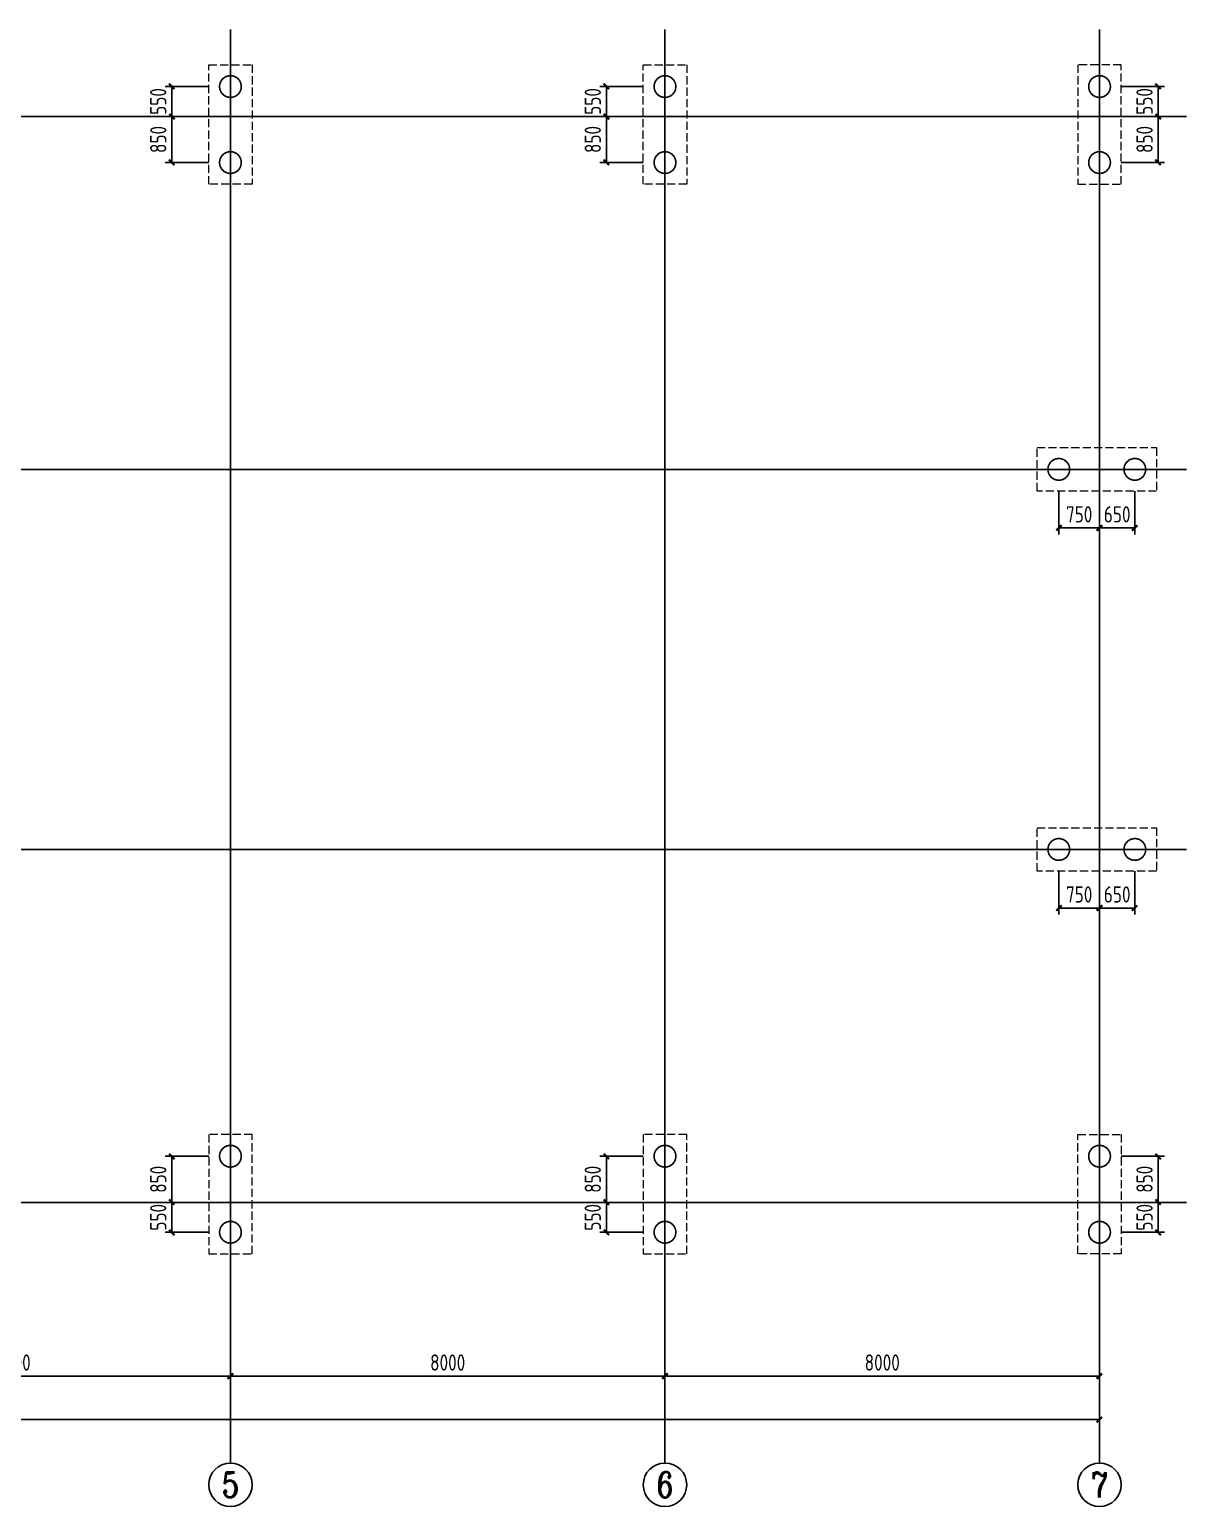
# Model space of a CAD drawing. Header units: millimetres. Extents: x 866561 to 877878, y 40199 to 44891.
# Drawn here: x 867908.2 to 868121.2, y 40455.3 to 40727.3 of the extents above; entities that cross this region are included whole.
import ezdxf
from ezdxf.enums import TextEntityAlignment as Align

# ---------------------------------------------------------------- set-up
doc = ezdxf.new("R2010")
doc.units = ezdxf.units.MM
doc.header["$LTSCALE"] = 1000
doc.header["$MEASUREMENT"] = 0
doc.linetypes.add('DASH', pattern=[0.35, 0.25, -0.1])
doc.linetypes.add('DOTE', pattern=[2.42, 2, -0.2, 0.02, -0.2])
for name, color, linetype in [('1507', 6, 'Continuous'), ('AXIS', 3, 'Continuous'), ('AXIS_TEXT', 7, 'Continuous'), ('DIM', 7, 'Continuous'), ('DOTE', 1, 'DOTE'), ('标注', 7, 'Continuous')]:
    doc.layers.add(name, color=color, linetype=linetype)
doc.layers.add('承台基础', color=23, linetype='Continuous', lineweight=18)
doc.styles.add('_TCH_AXIS', font='COMPLEX', dxfattribs={"bigfont": 'GBCBIG'})
doc.styles.add('COMPLEX', font='COMPLEX')
doc.styles.add('GBHZ', font='gbenor.shx', dxfattribs={"width": 0.9, "bigfont": 'gbcbig.shx'})
doc.dimstyles.new('Y100', dxfattribs={"dimscale": 0, "dimtxt": 3, "dimasz": 0.01, "dimexe": 1.2, "dimexo": 2, "dimgap": 1, "dimtad": 1, "dimdec": 0, "dimlfac": 100, "dimzin": 0, "dimdsep": 46, "dimtxsty": 'GBHZ', "dimblk": 'DX', "dimcen": 0.09, "dimdle": 1, "dimclrd": 7, "dimclre": 7, "dimclrt": 7, "dimadec": 0, "dimazin": 0, "dimtfac": 1, "dimtdec": 0, "dimtix": 1, "dimtmove": 2, "dimatfit": 3, "dimldrblk": 'DX', "dimfxl": 0, "dimtolj": 1, "dimtzin": 0, "dimarcsym": 0})

# ---------------------------------------------------------------- blocks, each defined once
blk = doc.blocks.new('_AXISO')
blk.add_circle((0, 0), 0.5)
at = {"layer": 'AXIS_TEXT', "style": 'COMPLEX', "width": 1.041667}
blk.add_attdef('A', text='', height=0.56, dxfattribs=at).set_placement((-0.25, -0.28), (0.25, -0.28), align=Align.FIT)
blk = doc.blocks.new('DX')
at = {"color": 0, "linetype": 'ByBlock', "const_width": 40}
blk.add_lwpolyline([(-54, -51), (46, 49)], dxfattribs=at)
blk = doc.blocks.new('*D178')
at = {"layer": 'Defpoints', "color": 0, "transparency": 16777216}
for p in [(867865.2, 40495.29), (867945.2, 40495.29), (867945.2, 40479.29)]:
    blk.add_point(p, dxfattribs=at)
at = {"layer": 'dim', "color": 7, "lineweight": -2, "transparency": 16777216}
for p, q in [((867865.2, 40493.29), (867865.2, 40478.09)), ((867945.2, 40493.29), (867945.2, 40478.09)), ((867865.21, 40479.29), (867945.19, 40479.29))]:
    blk.add_line(p, q, dxfattribs=at)
at = {"layer": 'dim', "color": 7, "lineweight": -2, "transparency": 16777216, "xscale": 0.01, "yscale": 0.01, "zscale": 0.01, "rotation": 180}
blk.add_blockref('DX', (867865.2, 40479.29), dxfattribs=at)
at = {"layer": 'dim', "color": 7, "lineweight": -2, "transparency": 16777216, "xscale": 0.01, "yscale": 0.01, "zscale": 0.01}
blk.add_blockref('DX', (867945.2, 40479.29), dxfattribs=at)
at = {"layer": 'dim', "color": 7, "transparency": 16777216, "insert": (867905.2, 40481.79), "char_height": 3, "attachment_point": 5, "style": 'GBHZ'}
blk.add_mtext('\\A1;8000', dxfattribs=at)
blk = doc.blocks.new('*D179')
at = {"layer": 'Defpoints', "color": 0, "transparency": 16777216}
for p in [(867945.2, 40495.29), (868025.2, 40495.29), (868025.2, 40479.29)]:
    blk.add_point(p, dxfattribs=at)
at = {"layer": 'dim', "color": 7, "lineweight": -2, "transparency": 16777216}
for p, q in [((867945.2, 40493.29), (867945.2, 40478.09)), ((868025.2, 40493.29), (868025.2, 40478.09)), ((867945.21, 40479.29), (868025.19, 40479.29))]:
    blk.add_line(p, q, dxfattribs=at)
at = {"layer": 'dim', "color": 7, "lineweight": -2, "transparency": 16777216, "xscale": 0.01, "yscale": 0.01, "zscale": 0.01, "rotation": 180}
blk.add_blockref('DX', (867945.2, 40479.29), dxfattribs=at)
at = {"layer": 'dim', "color": 7, "lineweight": -2, "transparency": 16777216, "xscale": 0.01, "yscale": 0.01, "zscale": 0.01}
blk.add_blockref('DX', (868025.2, 40479.29), dxfattribs=at)
at = {"layer": 'dim', "color": 7, "transparency": 16777216, "insert": (867985.2, 40481.79), "char_height": 3, "attachment_point": 5, "style": 'GBHZ'}
blk.add_mtext('\\A1;8000', dxfattribs=at)
blk = doc.blocks.new('*D180')
at = {"layer": 'Defpoints', "color": 0, "transparency": 16777216}
for p in [(868025.2, 40495.29), (868105.2, 40495.29), (868105.2, 40479.29)]:
    blk.add_point(p, dxfattribs=at)
at = {"layer": 'dim', "color": 7, "lineweight": -2, "transparency": 16777216}
for p, q in [((868025.2, 40493.29), (868025.2, 40478.09)), ((868105.2, 40493.29), (868105.2, 40478.09)), ((868025.21, 40479.29), (868105.19, 40479.29))]:
    blk.add_line(p, q, dxfattribs=at)
at = {"layer": 'dim', "color": 7, "lineweight": -2, "transparency": 16777216, "xscale": 0.01, "yscale": 0.01, "zscale": 0.01, "rotation": 180}
blk.add_blockref('DX', (868025.2, 40479.29), dxfattribs=at)
at = {"layer": 'dim', "color": 7, "lineweight": -2, "transparency": 16777216, "xscale": 0.01, "yscale": 0.01, "zscale": 0.01}
blk.add_blockref('DX', (868105.2, 40479.29), dxfattribs=at)
at = {"layer": 'dim', "color": 7, "transparency": 16777216, "insert": (868065.2, 40481.79), "char_height": 3, "attachment_point": 5, "style": 'GBHZ'}
blk.add_mtext('\\A1;8000', dxfattribs=at)
blk = doc.blocks.new('*D181')
at = {"layer": 'Defpoints', "color": 0, "transparency": 16777216}
for p in [(867625.2, 40495.29), (868105.2, 40495.29), (867625.2, 40471.29)]:
    blk.add_point(p, dxfattribs=at)
at = {"layer": 'dim', "color": 7, "lineweight": -2, "transparency": 16777216}
for p, q in [((867625.2, 40493.29), (867625.2, 40470.09)), ((868105.2, 40493.29), (868105.2, 40470.09)), ((868105.19, 40471.29), (867625.21, 40471.29))]:
    blk.add_line(p, q, dxfattribs=at)
at = {"layer": 'dim', "color": 7, "lineweight": -2, "transparency": 16777216, "xscale": 0.01, "yscale": 0.01, "zscale": 0.01, "rotation": 180}
blk.add_blockref('DX', (867625.2, 40471.29), dxfattribs=at)
at = {"layer": 'dim', "color": 7, "lineweight": -2, "transparency": 16777216, "xscale": 0.01, "yscale": 0.01, "zscale": 0.01}
blk.add_blockref('DX', (868105.2, 40471.29), dxfattribs=at)
at = {"layer": 'dim', "color": 7, "transparency": 16777216, "insert": (867865.2, 40473.79), "char_height": 3, "attachment_point": 5, "style": 'GBHZ'}
blk.add_mtext('\\A1;48000', dxfattribs=at)
blk = doc.blocks.new('*D1896')
at = {"layer": 'Defpoints', "color": 0, "transparency": 16777216}
for p in [(868107.2, 40519.79), (868107.2, 40511.29), (868115.99, 40511.29)]:
    blk.add_point(p, dxfattribs=at)
at = {"layer": '标注', "color": 7, "lineweight": -2, "transparency": 16777216}
for p, q in [((868109.2, 40519.79), (868117.19, 40519.79)), ((868115.99, 40519.78), (868115.99, 40511.3)), ((868109.2, 40511.29), (868117.19, 40511.29))]:
    blk.add_line(p, q, dxfattribs=at)
at = {"layer": '标注', "color": 7, "lineweight": -2, "transparency": 16777216, "xscale": 0.01, "yscale": 0.01, "zscale": 0.01}
for p, rotation in [((868115.99, 40519.79), 90), ((868115.99, 40511.29), 270)]:
    blk.add_blockref('DX', p, dxfattribs=dict(at, rotation=rotation))
at = {"layer": '标注', "color": 7, "transparency": 16777216, "insert": (868113.49, 40515.54), "char_height": 3, "attachment_point": 5, "rotation": 90, "style": 'GBHZ'}
blk.add_mtext('\\A1;850', dxfattribs=at)
blk = doc.blocks.new('*D1897')
at = {"layer": 'Defpoints', "color": 0, "transparency": 16777216}
for p in [(868107.2, 40511.29), (868107.2, 40505.79), (868115.99, 40505.79)]:
    blk.add_point(p, dxfattribs=at)
at = {"layer": '标注', "color": 7, "lineweight": -2, "transparency": 16777216}
for p, q in [((868109.2, 40511.29), (868117.19, 40511.29)), ((868115.99, 40511.3), (868115.99, 40511.31)), ((868115.99, 40511.29), (868115.99, 40505.79)), ((868109.2, 40505.79), (868117.19, 40505.79)), ((868115.99, 40505.78), (868115.99, 40505.77))]:
    blk.add_line(p, q, dxfattribs=at)
at = {"layer": '标注', "color": 7, "lineweight": -2, "transparency": 16777216, "xscale": 0.01, "yscale": 0.01, "zscale": 0.01}
for p, rotation in [((868115.99, 40511.29), 270), ((868115.99, 40505.79), 90)]:
    blk.add_blockref('DX', p, dxfattribs=dict(at, rotation=rotation))
at = {"layer": '标注', "color": 7, "transparency": 16777216, "insert": (868113.49, 40508.54), "char_height": 3, "attachment_point": 5, "rotation": 90, "style": 'GBHZ'}
blk.add_mtext('\\A1;550', dxfattribs=at)
blk = doc.blocks.new('*D1898')
at = {"layer": 'Defpoints', "color": 0, "transparency": 16777216}
for p in [(868105.2, 40574.29), (868111.7, 40574.29), (868105.2, 40565.5)]:
    blk.add_point(p, dxfattribs=at)
at = {"layer": '标注', "color": 7, "lineweight": -2, "transparency": 16777216}
for p, q in [((868105.2, 40572.29), (868105.2, 40564.3)), ((868111.7, 40572.29), (868111.7, 40564.3)), ((868111.69, 40565.5), (868105.21, 40565.5))]:
    blk.add_line(p, q, dxfattribs=at)
at = {"layer": '标注', "color": 7, "lineweight": -2, "transparency": 16777216, "xscale": 0.01, "yscale": 0.01, "zscale": 0.01, "rotation": 180}
blk.add_blockref('DX', (868105.2, 40565.5), dxfattribs=at)
at = {"layer": '标注', "color": 7, "lineweight": -2, "transparency": 16777216, "xscale": 0.01, "yscale": 0.01, "zscale": 0.01}
blk.add_blockref('DX', (868111.7, 40565.5), dxfattribs=at)
at = {"layer": '标注', "color": 7, "transparency": 16777216, "insert": (868108.45, 40568), "char_height": 3, "attachment_point": 5, "style": 'GBHZ'}
blk.add_mtext('\\A1;650', dxfattribs=at)
blk = doc.blocks.new('*D1899')
at = {"layer": 'Defpoints', "color": 0, "transparency": 16777216}
for p in [(868097.7, 40574.29), (868105.2, 40574.29), (868097.7, 40565.5)]:
    blk.add_point(p, dxfattribs=at)
at = {"layer": '标注', "color": 7, "lineweight": -2, "transparency": 16777216}
for p, q in [((868097.7, 40572.29), (868097.7, 40564.3)), ((868105.2, 40572.29), (868105.2, 40564.3)), ((868105.19, 40565.5), (868097.71, 40565.5))]:
    blk.add_line(p, q, dxfattribs=at)
at = {"layer": '标注', "color": 7, "lineweight": -2, "transparency": 16777216, "xscale": 0.01, "yscale": 0.01, "zscale": 0.01, "rotation": 180}
blk.add_blockref('DX', (868097.7, 40565.5), dxfattribs=at)
at = {"layer": '标注', "color": 7, "lineweight": -2, "transparency": 16777216, "xscale": 0.01, "yscale": 0.01, "zscale": 0.01}
blk.add_blockref('DX', (868105.2, 40565.5), dxfattribs=at)
at = {"layer": '标注', "color": 7, "transparency": 16777216, "insert": (868101.45, 40568), "char_height": 3, "attachment_point": 5, "style": 'GBHZ'}
blk.add_mtext('\\A1;750', dxfattribs=at)
blk = doc.blocks.new('*D1900')
at = {"layer": 'Defpoints', "color": 0, "transparency": 16777216}
for p in [(868105.2, 40644.29), (868111.7, 40644.29), (868105.2, 40635.5)]:
    blk.add_point(p, dxfattribs=at)
at = {"layer": '标注', "color": 7, "lineweight": -2, "transparency": 16777216}
for p, q in [((868105.2, 40642.29), (868105.2, 40634.3)), ((868111.7, 40642.29), (868111.7, 40634.3)), ((868111.69, 40635.5), (868105.21, 40635.5))]:
    blk.add_line(p, q, dxfattribs=at)
at = {"layer": '标注', "color": 7, "lineweight": -2, "transparency": 16777216, "xscale": 0.01, "yscale": 0.01, "zscale": 0.01, "rotation": 180}
blk.add_blockref('DX', (868105.2, 40635.5), dxfattribs=at)
at = {"layer": '标注', "color": 7, "lineweight": -2, "transparency": 16777216, "xscale": 0.01, "yscale": 0.01, "zscale": 0.01}
blk.add_blockref('DX', (868111.7, 40635.5), dxfattribs=at)
at = {"layer": '标注', "color": 7, "transparency": 16777216, "insert": (868108.45, 40638), "char_height": 3, "attachment_point": 5, "style": 'GBHZ'}
blk.add_mtext('\\A1;650', dxfattribs=at)
blk = doc.blocks.new('*D1901')
at = {"layer": 'Defpoints', "color": 0, "transparency": 16777216}
for p in [(868097.7, 40644.29), (868105.2, 40644.29), (868097.7, 40635.5)]:
    blk.add_point(p, dxfattribs=at)
at = {"layer": '标注', "color": 7, "lineweight": -2, "transparency": 16777216}
for p, q in [((868097.7, 40642.29), (868097.7, 40634.3)), ((868105.2, 40642.29), (868105.2, 40634.3)), ((868105.19, 40635.5), (868097.71, 40635.5))]:
    blk.add_line(p, q, dxfattribs=at)
at = {"layer": '标注', "color": 7, "lineweight": -2, "transparency": 16777216, "xscale": 0.01, "yscale": 0.01, "zscale": 0.01, "rotation": 180}
blk.add_blockref('DX', (868097.7, 40635.5), dxfattribs=at)
at = {"layer": '标注', "color": 7, "lineweight": -2, "transparency": 16777216, "xscale": 0.01, "yscale": 0.01, "zscale": 0.01}
blk.add_blockref('DX', (868105.2, 40635.5), dxfattribs=at)
at = {"layer": '标注', "color": 7, "transparency": 16777216, "insert": (868101.45, 40638), "char_height": 3, "attachment_point": 5, "style": 'GBHZ'}
blk.add_mtext('\\A1;750', dxfattribs=at)
blk = doc.blocks.new('*D1902')
at = {"layer": 'Defpoints', "color": 0, "transparency": 16777216}
for p in [(868107.2, 40711.29), (868115.99, 40711.29), (868107.2, 40702.79)]:
    blk.add_point(p, dxfattribs=at)
at = {"layer": '标注', "color": 7, "lineweight": -2, "transparency": 16777216}
for p, q in [((868109.2, 40711.29), (868117.19, 40711.29)), ((868115.99, 40702.8), (868115.99, 40711.28)), ((868109.2, 40702.79), (868117.19, 40702.79))]:
    blk.add_line(p, q, dxfattribs=at)
at = {"layer": '标注', "color": 7, "lineweight": -2, "transparency": 16777216, "xscale": 0.01, "yscale": 0.01, "zscale": 0.01}
for p, rotation in [((868115.99, 40711.29), 90), ((868115.99, 40702.79), 270)]:
    blk.add_blockref('DX', p, dxfattribs=dict(at, rotation=rotation))
at = {"layer": '标注', "color": 7, "transparency": 16777216, "insert": (868113.49, 40707.04), "char_height": 3, "attachment_point": 5, "rotation": 90, "style": 'GBHZ'}
blk.add_mtext('\\A1;850', dxfattribs=at)
blk = doc.blocks.new('*D1903')
at = {"layer": 'Defpoints', "color": 0, "transparency": 16777216}
for p in [(868107.2, 40716.79), (868115.99, 40716.79), (868107.2, 40711.29)]:
    blk.add_point(p, dxfattribs=at)
at = {"layer": '标注', "color": 7, "lineweight": -2, "transparency": 16777216}
for p, q in [((868109.2, 40716.79), (868117.19, 40716.79)), ((868115.99, 40716.8), (868115.99, 40716.81)), ((868115.99, 40711.29), (868115.99, 40716.79)), ((868109.2, 40711.29), (868117.19, 40711.29)), ((868115.99, 40711.28), (868115.99, 40711.27))]:
    blk.add_line(p, q, dxfattribs=at)
at = {"layer": '标注', "color": 7, "lineweight": -2, "transparency": 16777216, "xscale": 0.01, "yscale": 0.01, "zscale": 0.01}
for p, rotation in [((868115.99, 40716.79), 270), ((868115.99, 40711.29), 90)]:
    blk.add_blockref('DX', p, dxfattribs=dict(at, rotation=rotation))
at = {"layer": '标注', "color": 7, "transparency": 16777216, "insert": (868113.49, 40714.04), "char_height": 3, "attachment_point": 5, "rotation": 90, "style": 'GBHZ'}
blk.add_mtext('\\A1;550', dxfattribs=at)
blk = doc.blocks.new('*D1916')
at = {"layer": 'Defpoints', "color": 0, "transparency": 16777216}
for p in [(867943.2, 40519.79), (867934.41, 40511.29), (867943.2, 40511.29)]:
    blk.add_point(p, dxfattribs=at)
at = {"layer": '标注', "color": 7, "lineweight": -2, "transparency": 16777216}
for p, q in [((867941.2, 40519.79), (867933.21, 40519.79)), ((867934.41, 40519.78), (867934.41, 40511.3)), ((867941.2, 40511.29), (867933.21, 40511.29))]:
    blk.add_line(p, q, dxfattribs=at)
at = {"layer": '标注', "color": 7, "lineweight": -2, "transparency": 16777216, "xscale": 0.01, "yscale": 0.01, "zscale": 0.01}
for p, rotation in [((867934.41, 40519.79), 90), ((867934.41, 40511.29), 270)]:
    blk.add_blockref('DX', p, dxfattribs=dict(at, rotation=rotation))
at = {"layer": '标注', "color": 7, "transparency": 16777216, "insert": (867931.91, 40515.54), "char_height": 3, "attachment_point": 5, "rotation": 90, "style": 'GBHZ'}
blk.add_mtext('\\A1;850', dxfattribs=at)
blk = doc.blocks.new('*D1917')
at = {"layer": 'Defpoints', "color": 0, "transparency": 16777216}
for p in [(867943.2, 40511.29), (867934.41, 40505.79), (867943.2, 40505.79)]:
    blk.add_point(p, dxfattribs=at)
at = {"layer": '标注', "color": 7, "lineweight": -2, "transparency": 16777216}
for p, q in [((867941.2, 40511.29), (867933.21, 40511.29)), ((867934.41, 40511.3), (867934.41, 40511.31)), ((867934.41, 40511.29), (867934.41, 40505.79)), ((867941.2, 40505.79), (867933.21, 40505.79)), ((867934.41, 40505.78), (867934.41, 40505.77))]:
    blk.add_line(p, q, dxfattribs=at)
at = {"layer": '标注', "color": 7, "lineweight": -2, "transparency": 16777216, "xscale": 0.01, "yscale": 0.01, "zscale": 0.01}
for p, rotation in [((867934.41, 40511.29), 270), ((867934.41, 40505.79), 90)]:
    blk.add_blockref('DX', p, dxfattribs=dict(at, rotation=rotation))
at = {"layer": '标注', "color": 7, "transparency": 16777216, "insert": (867931.91, 40508.54), "char_height": 3, "attachment_point": 5, "rotation": 90, "style": 'GBHZ'}
blk.add_mtext('\\A1;550', dxfattribs=at)
blk = doc.blocks.new('*D1918')
at = {"layer": 'Defpoints', "color": 0, "transparency": 16777216}
for p in [(867934.41, 40711.29), (867943.2, 40711.29), (867943.2, 40702.79)]:
    blk.add_point(p, dxfattribs=at)
at = {"layer": '标注', "color": 7, "lineweight": -2, "transparency": 16777216}
for p, q in [((867941.2, 40711.29), (867933.21, 40711.29)), ((867934.41, 40702.8), (867934.41, 40711.28)), ((867941.2, 40702.79), (867933.21, 40702.79))]:
    blk.add_line(p, q, dxfattribs=at)
at = {"layer": '标注', "color": 7, "lineweight": -2, "transparency": 16777216, "xscale": 0.01, "yscale": 0.01, "zscale": 0.01}
for p, rotation in [((867934.41, 40711.29), 90), ((867934.41, 40702.79), 270)]:
    blk.add_blockref('DX', p, dxfattribs=dict(at, rotation=rotation))
at = {"layer": '标注', "color": 7, "transparency": 16777216, "insert": (867931.91, 40707.04), "char_height": 3, "attachment_point": 5, "rotation": 90, "style": 'GBHZ'}
blk.add_mtext('\\A1;850', dxfattribs=at)
blk = doc.blocks.new('*D1919')
at = {"layer": 'Defpoints', "color": 0, "transparency": 16777216}
for p in [(867934.41, 40716.79), (867943.2, 40716.79), (867943.2, 40711.29)]:
    blk.add_point(p, dxfattribs=at)
at = {"layer": '标注', "color": 7, "lineweight": -2, "transparency": 16777216}
for p, q in [((867941.2, 40716.79), (867933.21, 40716.79)), ((867934.41, 40716.8), (867934.41, 40716.81)), ((867934.41, 40711.29), (867934.41, 40716.79)), ((867941.2, 40711.29), (867933.21, 40711.29)), ((867934.41, 40711.28), (867934.41, 40711.27))]:
    blk.add_line(p, q, dxfattribs=at)
at = {"layer": '标注', "color": 7, "lineweight": -2, "transparency": 16777216, "xscale": 0.01, "yscale": 0.01, "zscale": 0.01}
for p, rotation in [((867934.41, 40716.79), 270), ((867934.41, 40711.29), 90)]:
    blk.add_blockref('DX', p, dxfattribs=dict(at, rotation=rotation))
at = {"layer": '标注', "color": 7, "transparency": 16777216, "insert": (867931.91, 40714.04), "char_height": 3, "attachment_point": 5, "rotation": 90, "style": 'GBHZ'}
blk.add_mtext('\\A1;550', dxfattribs=at)
blk = doc.blocks.new('*D1920')
at = {"layer": 'Defpoints', "color": 0, "transparency": 16777216}
for p in [(868023.2, 40519.79), (868014.41, 40511.29), (868023.2, 40511.29)]:
    blk.add_point(p, dxfattribs=at)
at = {"layer": '标注', "color": 7, "lineweight": -2, "transparency": 16777216}
for p, q in [((868021.2, 40519.79), (868013.21, 40519.79)), ((868014.41, 40519.78), (868014.41, 40511.3)), ((868021.2, 40511.29), (868013.21, 40511.29))]:
    blk.add_line(p, q, dxfattribs=at)
at = {"layer": '标注', "color": 7, "lineweight": -2, "transparency": 16777216, "xscale": 0.01, "yscale": 0.01, "zscale": 0.01}
for p, rotation in [((868014.41, 40519.79), 90), ((868014.41, 40511.29), 270)]:
    blk.add_blockref('DX', p, dxfattribs=dict(at, rotation=rotation))
at = {"layer": '标注', "color": 7, "transparency": 16777216, "insert": (868011.91, 40515.54), "char_height": 3, "attachment_point": 5, "rotation": 90, "style": 'GBHZ'}
blk.add_mtext('\\A1;850', dxfattribs=at)
blk = doc.blocks.new('*D1921')
at = {"layer": 'Defpoints', "color": 0, "transparency": 16777216}
for p in [(868023.2, 40511.29), (868014.41, 40505.79), (868023.2, 40505.79)]:
    blk.add_point(p, dxfattribs=at)
at = {"layer": '标注', "color": 7, "lineweight": -2, "transparency": 16777216}
for p, q in [((868021.2, 40511.29), (868013.21, 40511.29)), ((868014.41, 40511.3), (868014.41, 40511.31)), ((868014.41, 40511.29), (868014.41, 40505.79)), ((868021.2, 40505.79), (868013.21, 40505.79)), ((868014.41, 40505.78), (868014.41, 40505.77))]:
    blk.add_line(p, q, dxfattribs=at)
at = {"layer": '标注', "color": 7, "lineweight": -2, "transparency": 16777216, "xscale": 0.01, "yscale": 0.01, "zscale": 0.01}
for p, rotation in [((868014.41, 40511.29), 270), ((868014.41, 40505.79), 90)]:
    blk.add_blockref('DX', p, dxfattribs=dict(at, rotation=rotation))
at = {"layer": '标注', "color": 7, "transparency": 16777216, "insert": (868011.91, 40508.54), "char_height": 3, "attachment_point": 5, "rotation": 90, "style": 'GBHZ'}
blk.add_mtext('\\A1;550', dxfattribs=at)
blk = doc.blocks.new('*D1922')
at = {"layer": 'Defpoints', "color": 0, "transparency": 16777216}
for p in [(868014.41, 40711.29), (868023.2, 40711.29), (868023.2, 40702.79)]:
    blk.add_point(p, dxfattribs=at)
at = {"layer": '标注', "color": 7, "lineweight": -2, "transparency": 16777216}
for p, q in [((868021.2, 40711.29), (868013.21, 40711.29)), ((868014.41, 40702.8), (868014.41, 40711.28)), ((868021.2, 40702.79), (868013.21, 40702.79))]:
    blk.add_line(p, q, dxfattribs=at)
at = {"layer": '标注', "color": 7, "lineweight": -2, "transparency": 16777216, "xscale": 0.01, "yscale": 0.01, "zscale": 0.01}
for p, rotation in [((868014.41, 40711.29), 90), ((868014.41, 40702.79), 270)]:
    blk.add_blockref('DX', p, dxfattribs=dict(at, rotation=rotation))
at = {"layer": '标注', "color": 7, "transparency": 16777216, "insert": (868011.91, 40707.04), "char_height": 3, "attachment_point": 5, "rotation": 90, "style": 'GBHZ'}
blk.add_mtext('\\A1;850', dxfattribs=at)
blk = doc.blocks.new('*D1923')
at = {"layer": 'Defpoints', "color": 0, "transparency": 16777216}
for p in [(868014.41, 40716.79), (868023.2, 40716.79), (868023.2, 40711.29)]:
    blk.add_point(p, dxfattribs=at)
at = {"layer": '标注', "color": 7, "lineweight": -2, "transparency": 16777216}
for p, q in [((868021.2, 40716.79), (868013.21, 40716.79)), ((868014.41, 40716.8), (868014.41, 40716.81)), ((868014.41, 40711.29), (868014.41, 40716.79)), ((868021.2, 40711.29), (868013.21, 40711.29)), ((868014.41, 40711.28), (868014.41, 40711.27))]:
    blk.add_line(p, q, dxfattribs=at)
at = {"layer": '标注', "color": 7, "lineweight": -2, "transparency": 16777216, "xscale": 0.01, "yscale": 0.01, "zscale": 0.01}
for p, rotation in [((868014.41, 40716.79), 270), ((868014.41, 40711.29), 90)]:
    blk.add_blockref('DX', p, dxfattribs=dict(at, rotation=rotation))
at = {"layer": '标注', "color": 7, "transparency": 16777216, "insert": (868011.91, 40714.04), "char_height": 3, "attachment_point": 5, "rotation": 90, "style": 'GBHZ'}
blk.add_mtext('\\A1;550', dxfattribs=at)

msp = doc.modelspace()

# ---------------------------------------------------------------- linework, layer by layer
at = {"layer": '1507', "linetype": 'ByBlock', "const_width": 0.3}
for points in [[(867945.203, 40718.786, -1), (867945.203, 40714.786, -1)], [(868025.203, 40718.786, -1), (868025.203, 40714.786, -1)], [(868105.203, 40718.786, 1), (868105.203, 40714.786, 1)], [(867945.203, 40704.786, -1), (867945.203, 40700.786, -1)], [(868025.203, 40704.786, -1), (868025.203, 40700.786, -1)], [(868105.203, 40704.786, 1), (868105.203, 40700.786, 1)], [(868099.703, 40646.286, -1), (868095.703, 40646.286, -1)], [(868113.703, 40646.286, -1), (868109.703, 40646.286, -1)], [(868099.703, 40576.286, -1), (868095.703, 40576.286, -1)], [(868113.703, 40576.286, -1), (868109.703, 40576.286, -1)], [(867945.203, 40517.786, 1), (867945.203, 40521.786, 1)], [(868025.203, 40517.786, 1), (868025.203, 40521.786, 1)], [(868105.203, 40517.786, -1), (868105.203, 40521.786, -1)], [(867945.203, 40503.786, 1), (867945.203, 40507.786, 1)], [(868025.203, 40503.786, 1), (868025.203, 40507.786, 1)], [(868105.203, 40503.786, -1), (868105.203, 40507.786, -1)]]:
    msp.add_lwpolyline(points, format="xyb", close=True, dxfattribs=at)
at = {"layer": 'AXIS', "color": 0}
for p, q in [((867945.203, 40495.286), (867945.203, 40463.286)), ((868025.203, 40495.286), (868025.203, 40463.286)), ((868105.203, 40495.286), (868105.203, 40463.286))]:
    msp.add_line(p, q, dxfattribs=at)
at = {"layer": 'DOTE', "linetype": 'DOTE'}
for p, q in [((867945.203, 40495.286), (867945.203, 40727.286)), ((868025.203, 40495.286), (868025.203, 40727.286)), ((868105.203, 40727.286), (868105.203, 40495.286)), ((867609.203, 40711.286), (868121.203, 40711.286)), ((867609.203, 40646.286), (868121.203, 40646.286)), ((867609.203, 40576.286), (868121.203, 40576.286)), ((868121.203, 40511.286), (867609.203, 40511.286))]:
    msp.add_line(p, q, dxfattribs=at)
at = {"layer": '承台基础', "color": 2, "linetype": 'DASH', "ltscale": 0.006}
for points in [[(867949.203, 40720.786), (867949.203, 40698.786), (867941.203, 40698.786), (867941.203, 40720.786)], [(868029.203, 40720.786), (868029.203, 40698.786), (868021.203, 40698.786), (868021.203, 40720.786)], [(868101.203, 40720.786), (868101.203, 40698.786), (868109.203, 40698.786), (868109.203, 40720.786)], [(868115.703, 40642.286), (868093.703, 40642.286), (868093.703, 40650.286), (868115.703, 40650.286)], [(868115.703, 40572.286), (868093.703, 40572.286), (868093.703, 40580.286), (868115.703, 40580.286)], [(867949.203, 40501.786), (867949.203, 40523.786), (867941.203, 40523.786), (867941.203, 40501.786)], [(868029.203, 40501.786), (868029.203, 40523.786), (868021.203, 40523.786), (868021.203, 40501.786)], [(868101.203, 40501.786), (868101.203, 40523.786), (868109.203, 40523.786), (868109.203, 40501.786)]]:
    msp.add_lwpolyline(points, close=True, dxfattribs=at)

# ---------------------------------------------------------------- block references
at = {"layer": 'AXIS', "color": 0}
ref = msp.add_blockref('_AXISO', (867945.203, 40459.286), dxfattribs=dict(at, xscale=8, yscale=8, zscale=8))
ref.add_attrib('A', '5', dxfattribs={"layer": 'AXIS_TEXT', "color": 0, "height": 4.659, "style": '_TCH_AXIS'}).set_placement((867943.65, 40456.956), (867946.757, 40456.956), align=Align.FIT)
ref = msp.add_blockref('_AXISO', (868025.203, 40459.286), dxfattribs=dict(at, xscale=8, yscale=8, zscale=8))
ref.add_attrib('A', '6', dxfattribs={"layer": 'AXIS_TEXT', "color": 0, "height": 4.659, "style": '_TCH_AXIS'}).set_placement((868023.65, 40456.956), (868026.757, 40456.956), align=Align.FIT)
ref = msp.add_blockref('_AXISO', (868105.203, 40459.286), dxfattribs=dict(at, xscale=8, yscale=8, zscale=8))
ref.add_attrib('A', '7', dxfattribs={"layer": 'AXIS_TEXT', "color": 0, "height": 4.659, "style": '_TCH_AXIS'}).set_placement((868103.65, 40456.956), (868106.757, 40456.956), align=Align.FIT)

# ---------------------------------------------------------------- dimensions: what is measured, and where the dimension line sits
at = {"layer": 'dim'}
for base, p1, p2, picture, middle in [((867625.203, 40471.286), (868105.203, 40495.286), (867625.203, 40495.286), '*D181', (867865.203, 40473.786)), ((867945.203, 40479.286), (867865.203, 40495.286), (867945.203, 40495.286), '*D178', (867905.203, 40481.786)), ((868025.203, 40479.286), (867945.203, 40495.286), (868025.203, 40495.286), '*D179', (867985.203, 40481.786)), ((868105.203, 40479.286), (868025.203, 40495.286), (868105.203, 40495.286), '*D180', (868065.203, 40481.786))]:
    dim = msp.add_linear_dim(base=base, p1=p1, p2=p2, dimstyle='Y100', override={"dimscale": 1, "dimfxl": 2}, dxfattribs=at)
    dim.commit()
    dim.dimension.update_dxf_attribs({"geometry": picture, "text_midpoint": middle})
at = {"layer": '标注'}
for base, p1, p2, angle, picture, middle in [((867934.412, 40716.786), (867943.203, 40711.286), (867943.203, 40716.786), 270, '*D1919', (867931.912, 40714.036)), ((868014.412, 40716.786), (868023.203, 40711.286), (868023.203, 40716.786), 270, '*D1923', (868011.912, 40714.036)), ((868115.994, 40716.786), (868107.203, 40711.286), (868107.203, 40716.786), 270, '*D1903', (868113.494, 40714.036)), ((867934.412, 40711.286), (867943.203, 40702.786), (867943.203, 40711.286), 270, '*D1918', (867931.912, 40707.036)), ((868014.412, 40711.286), (868023.203, 40702.786), (868023.203, 40711.286), 270, '*D1922', (868011.912, 40707.036)), ((868115.994, 40711.286), (868107.203, 40702.786), (868107.203, 40711.286), 270, '*D1902', (868113.494, 40707.036)), ((868097.703, 40635.496), (868105.203, 40644.286), (868097.703, 40644.286), 180, '*D1901', (868101.453, 40637.996)), ((868105.203, 40635.496), (868111.703, 40644.286), (868105.203, 40644.286), 180, '*D1900', (868108.453, 40637.996)), ((868097.703, 40565.496), (868105.203, 40574.286), (868097.703, 40574.286), 180, '*D1899', (868101.453, 40567.996)), ((868105.203, 40565.496), (868111.703, 40574.286), (868105.203, 40574.286), 180, '*D1898', (868108.453, 40567.996)), ((867934.412, 40511.286), (867943.203, 40519.786), (867943.203, 40511.286), 90, '*D1916', (867931.912, 40515.536)), ((868014.412, 40511.286), (868023.203, 40519.786), (868023.203, 40511.286), 90, '*D1920', (868011.912, 40515.536)), ((868115.994, 40511.286), (868107.203, 40519.786), (868107.203, 40511.286), 90, '*D1896', (868113.494, 40515.536)), ((867934.412, 40505.786), (867943.203, 40511.286), (867943.203, 40505.786), 90, '*D1917', (867931.912, 40508.536)), ((868014.412, 40505.786), (868023.203, 40511.286), (868023.203, 40505.786), 90, '*D1921', (868011.912, 40508.536)), ((868115.994, 40505.786), (868107.203, 40511.286), (868107.203, 40505.786), 90, '*D1897', (868113.494, 40508.536))]:
    dim = msp.add_linear_dim(base=base, p1=p1, p2=p2, angle=angle, dimstyle='Y100', override={"dimscale": 1, "dimfxl": 2}, dxfattribs=at)
    dim.commit()
    dim.dimension.update_dxf_attribs({"geometry": picture, "text_midpoint": middle})

doc.saveas('drawing.dxf')
